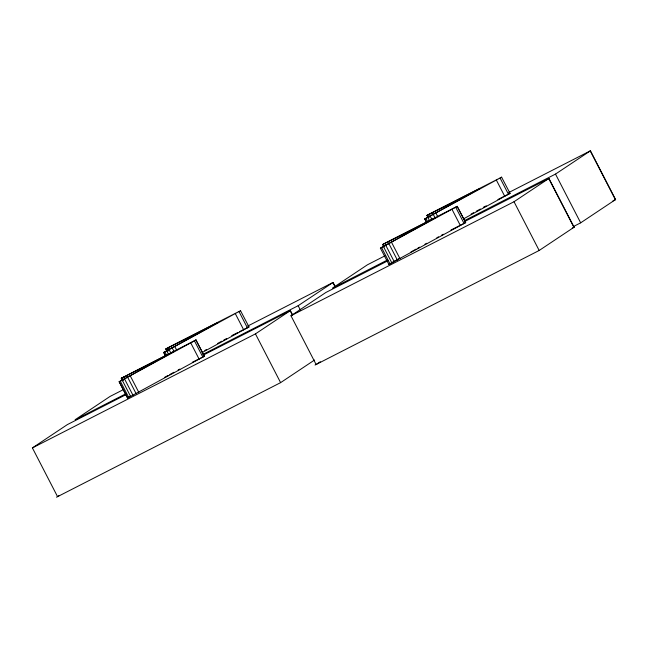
<?xml version="1.0" encoding="UTF-8"?>
<svg xmlns="http://www.w3.org/2000/svg" width="648" height="648" viewBox="0 0 648 648"><rect width="100%" height="100%" fill="white"/><g stroke="black" fill="none" stroke-linecap="round" stroke-linejoin="round"><path stroke-width="0.97" d="M121.281 378.278L195.947 339.965L204.444 356.206L127.624 398.034L119.159 381.761L173.729 351.597L121.281 378.278L130.661 396.576M166.722 350.698L165.888 348.899L168.504 347.433L240.619 310.667L163.709 352.471L165.475 355.89M382.571 244.579L434.97 217.987L380.392 248.152L388.865 264.425L465.685 222.596L457.188 206.356L385.187 243.121L382.571 244.579L383.405 246.386M427.793 217.185L426.959 215.379L429.567 213.921L501.69 177.147L424.78 218.951L426.546 222.377M59.227 495.542L57.559 496.651L32.4 447.906L67.335 424.618L125.793 394.737M32.4 447.906L255.45 333.882L290.385 310.603L292.669 315.033M202.816 354.448L298.153 305.71L333.088 282.431L335.372 286.861M320.282 361.73L316.127 364.5L290.968 315.754L325.895 292.467L387.958 260.747M290.968 315.754L514.018 201.731L548.945 178.451L574.112 227.197L539.177 250.476L315.058 365.043M464.665 220.523L555.506 174.085L590.441 150.798L615.6 199.552L580.665 222.831L573.472 226.517M56.498 497.202L280.608 382.636L314.531 360.029M119.159 381.761L196.061 339.957M380.392 248.152L457.302 206.348M202.046 352.617L249.002 326.916L240.505 310.676M463.984 218.619L510.073 193.396L501.568 177.155M163.709 352.471L218.287 322.307L165.839 348.989M424.78 218.951L479.358 188.795L426.911 215.476M130.742 396.203L127.543 398.01L119.24 381.785M398.682 258.827L388.865 264.425M410.921 251.999L416.162 249.075M204.744 350.495L206.501 349.531M164.576 377.371L168.083 375.443M471.08 214.083L473.712 212.633M417.92 248.111L419.677 247.147M424.934 244.247L426.692 243.284M217.663 343.432L221.851 341.164M223.528 340.257L225.196 339.35M169.76 374.536L173.939 372.268M178.127 370L179.804 369.093M476.223 211.272L480.403 209.004M484.591 206.744L486.267 205.837M436.857 237.751L438.534 236.844M385.374 255.628L367.392 264.821L332.456 288.101L387.318 260.059M508.591 192.642L590.441 150.798M123.533 389.553L110.038 396.446L75.103 419.734L126.368 393.522M247.641 326.106L333.088 282.431M497.931 199.495L503.034 196.879M231.749 335.624L237.711 332.578M239.412 331.703L249.002 326.916M483.343 207.287L485.101 206.388M224.913 339.455L226.679 338.556M203.14 355.193L290.385 310.603M465.305 221.203L548.945 178.451M450.992 230L465.685 222.596M192.302 362.297L204.444 356.206M441.596 235.143L443.362 234.244M612.903 200.929L615.6 199.552M572.306 228.112L574.112 227.197M503.893 196.449L510.073 193.396M590.247 150.927L615.414 199.673M555.506 174.085L580.665 222.831M548.759 178.573L573.917 227.318M514.018 201.731L539.177 250.476M500.086 178.062L508.478 194.311M496.368 180.087L504.752 196.336M457.188 206.356L465.572 222.604M455.698 207.263L464.09 223.511M451.98 209.288L460.372 225.536M436.023 213.289L437.789 216.716M433.407 214.691L435.173 218.117M432.175 212.884L433.058 214.593M429.519 214.221L430.402 215.938M430.272 216.319L432.038 219.737M427.761 215.087L429.089 217.655M426.959 215.379L427.842 217.088M427.899 217.517L429.665 220.936M426.003 218.449L427.769 221.875M424.861 218.975L426.627 222.402M391.635 242.49L400.027 258.738M389.019 243.891L397.402 260.14M387.788 242.085L388.67 243.794M385.131 243.421L386.014 245.13M385.884 245.519L394.276 261.768M383.373 244.288L384.701 246.856M383.519 246.718L391.902 262.966M381.615 247.649L389.999 263.898M332.902 282.552L335.186 286.983M298.153 305.71L300.445 310.141M290.191 310.724L292.483 315.155M255.45 333.882L280.608 382.636M239.015 311.583L247.406 327.831M235.297 313.6L243.689 329.856M195.947 339.965L204.331 356.214M194.465 340.872L202.848 357.121M190.739 342.889L199.13 359.146M174.952 346.81L176.718 350.228M172.336 348.211L174.101 351.629M171.104 346.397L171.987 348.114M168.448 347.741L169.331 349.45M169.201 349.831L170.967 353.257M166.69 348.608L168.018 351.167M165.888 348.899L166.771 350.609M166.836 351.03L168.602 354.456M164.932 351.969L166.698 355.388M163.79 352.496L165.556 355.914M130.394 376.099L138.785 392.348M127.778 377.501L136.169 393.749M126.546 375.686L127.429 377.403M123.889 377.031L124.772 378.74M124.643 379.121L133.034 395.369M122.14 377.897L123.46 380.457M121.33 378.189L122.65 380.749M120.374 381.259L128.758 397.508"/></g></svg>
